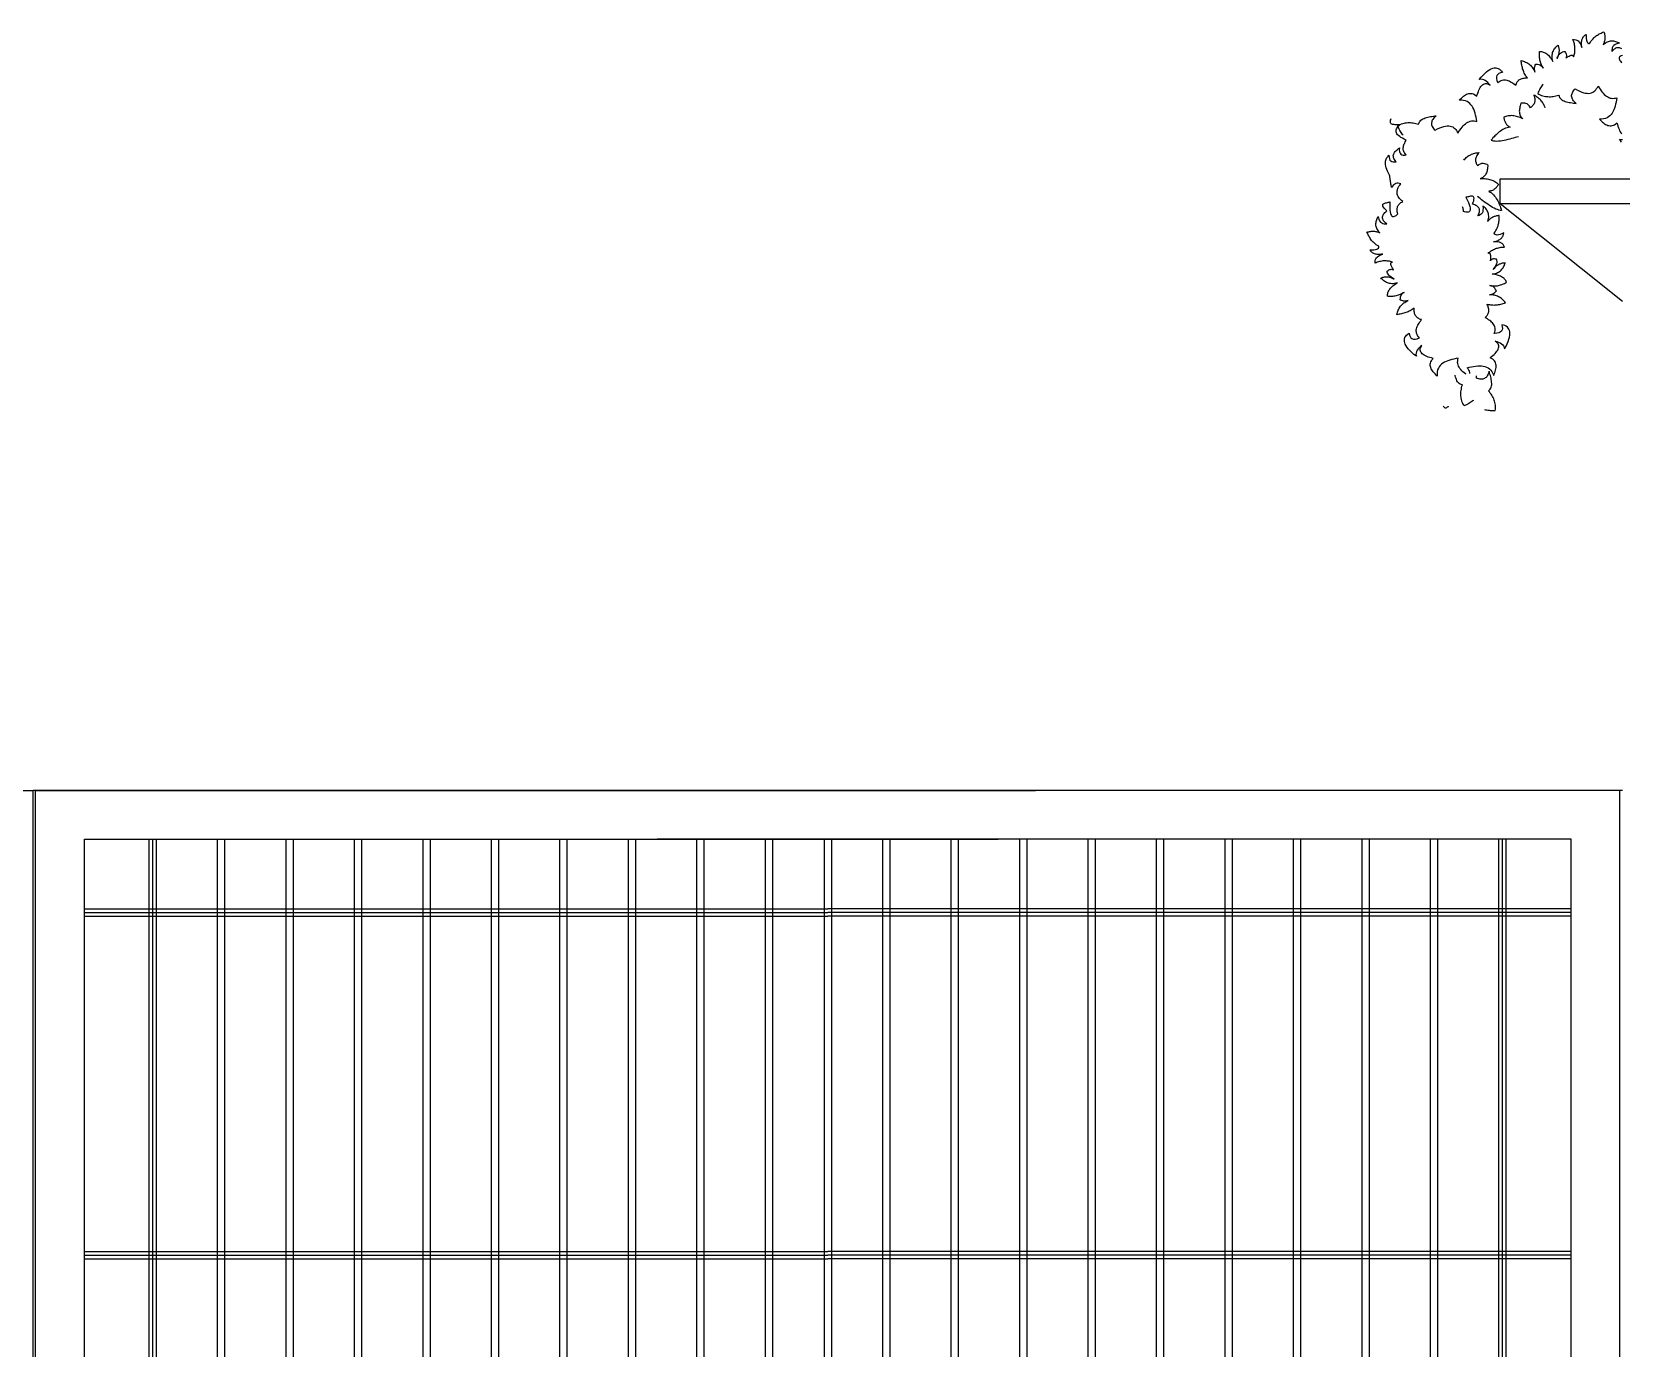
# Model space of a CAD drawing. Extents: x -24232 to 27340, y -23039 to 23489.
# Drawn here: x -9890 to -6640, y -20330 to -17639 of the extents above; entities that cross this region are included whole.
import ezdxf

# ---------------------------------------------------------------- set-up
doc = ezdxf.new("R2010")
doc.units = 0
doc.header["$LTSCALE"] = 10
for name, color, linetype in [('1', 1, 'CONTINUOUS'), ('11', 11, 'CONTINUOUS'), ('3', 3, 'CONTINUOUS')]:
    doc.layers.add(name, color=color, linetype=linetype)

msp = doc.modelspace()

# ---------------------------------------------------------------- linework, layer by layer
at = {"layer": '1'}
for p, q in [((-9887.4, -22239.6), (-9887.4, -19189.6)), ((-9887.4, -22239.6), (-9887.4, -19189.6)), ((-9887.4, -22239.6), (-9887.4, -19189.6)), ((-9887.4, -22239.6), (-9887.4, -19189.6)), ((-9642.4, -22139.6), (-9642.4, -19289.6)), ((-6882.4, -22139.6), (-6882.4, -19289.6)), ((-9782.4, -19439.6), (-8262.4, -19439.6)), ((-6742.4, -19439.6), (-8262.4, -19439.6)), ((-9782.4, -20139.6), (-8262.4, -20139.6)), ((-6742.4, -20139.6), (-8262.4, -20139.6))]:
    msp.add_line(p, q, dxfattribs=at)
for points in [[(-7085.9, -17850.2), (-7087, -17848.8), (-7088.4, -17846.8), (-7089.9, -17844.8), (-7091.2, -17842.6), (-7092.5, -17840.4), (-7093.6, -17838.2), (-7094.8, -17835.9), (-7095.9, -17833.4), (-7096.9, -17831), (-7096.9, -17831), (-7094.4, -17829.5), (-7091.9, -17828.3), (-7089.3, -17827.2), (-7086.7, -17826.4), (-7084, -17825.6), (-7081.4, -17825.1), (-7078.8, -17824.7), (-7076.2, -17824.6), (-7073.5, -17824.5), (-7070.7, -17824.5), (-7068, -17824.7), (-7065.3, -17825.1), (-7062.5, -17825.5), (-7059.7, -17826.2), (-7057, -17826.9), (-7054.2, -17827.8), (-7054.2, -17827.8), (-7053.3, -17825.3), (-7052.2, -17823.2), (-7050.9, -17821.3), (-7049.3, -17819.5), (-7047.4, -17818.1), (-7045.4, -17816.8), (-7043, -17815.8), (-7040.7, -17814.9), (-7038.1, -17814.1), (-7035.4, -17813.4), (-7032.6, -17812.8), (-7029.8, -17812.3), (-7026.9, -17811.9), (-7024, -17811.4), (-7021, -17811), (-7018.1, -17810.6), (-7018.1, -17810.6), (-7020.2, -17812.4), (-7022.1, -17814.2), (-7023.6, -17816), (-7024.9, -17817.9), (-7026.1, -17819.7), (-7026.9, -17821.5), (-7027.4, -17823.4), (-7027.7, -17825.2), (-7027.7, -17827.1), (-7027.5, -17829), (-7026.9, -17830.8), (-7026.2, -17832.7), (-7025.2, -17834.6), (-7023.8, -17836.5), (-7022.3, -17838.4), (-7020.4, -17840.2), (-7020.4, -17840.2), (-7015.6, -17837.6), (-7011, -17835.5), (-7006.7, -17833.8), (-7002.8, -17832.6), (-6999.1, -17831.9), (-6995.6, -17831.4), (-6992.5, -17831.4), (-6989.5, -17831.7), (-6986.8, -17832.6), (-6984.3, -17833.5), (-6982.1, -17834.9), (-6980, -17836.6), (-6978.2, -17838.6), (-6976.5, -17840.9), (-6975, -17843.4), (-6973.7, -17846.2), (-6973.7, -17846.2), (-6971.7, -17842.8), (-6969.6, -17839.7), (-6967.4, -17836.7), (-6965.3, -17834), (-6963.1, -17831.4), (-6960.9, -17829.2), (-6958.5, -17827.1), (-6956.2, -17825.3), (-6953.8, -17823.9), (-6951.3, -17822.7), (-6948.7, -17821.8), (-6946.2, -17821.2), (-6943.5, -17821), (-6940.8, -17821.1), (-6938.1, -17821.5), (-6935.1, -17822.3), (-6935.1, -17822.3), (-6935.9, -17817.8), (-6936.7, -17813.4), (-6937.7, -17809), (-6938.8, -17804.9), (-6940, -17801), (-6941.4, -17797.3), (-6943.1, -17793.8), (-6944.9, -17790.6), (-6947.1, -17787.9), (-6949.5, -17785.3), (-6952.1, -17783.1), (-6955.2, -17781.4), (-6958.6, -17779.9), (-6962.3, -17779), (-6966.4, -17778.5), (-6971, -17778.6), (-6971, -17778.6), (-6968.9, -17776.5), (-6966.8, -17774.4), (-6964.7, -17772.6), (-6962.4, -17770.8), (-6960.3, -17769.3), (-6958.1, -17767.8), (-6955.9, -17766.7), (-6953.7, -17765.8), (-6951.5, -17765.3), (-6949.2, -17764.9), (-6946.9, -17765), (-6944.6, -17765.3), (-6942.2, -17766), (-6939.8, -17767.2), (-6937.4, -17768.8), (-6934.9, -17770.8), (-6934.9, -17770.8), (-6934.1, -17767.5), (-6933, -17764.1), (-6932, -17761.1), (-6930.8, -17758.1), (-6929.6, -17755.4), (-6928.2, -17753), (-6926.8, -17750.7), (-6925.2, -17748.7), (-6923.5, -17747.2), (-6921.7, -17746), (-6919.7, -17745.1), (-6917.7, -17744.8), (-6915.6, -17744.8), (-6913.2, -17745.4), (-6910.7, -17746.5), (-6907.9, -17748.1), (-6907.9, -17748.1), (-6910.3, -17745.2), (-6912.7, -17742.6), (-6915.2, -17740.3), (-6917.8, -17738.4), (-6920.7, -17736.9), (-6923.6, -17736.1), (-6926.7, -17736), (-6930.1, -17736.6), (-6930.1, -17736.6), (-6926.2, -17731.8), (-6922.4, -17727.6), (-6918.9, -17723.9), (-6915.4, -17720.7), (-6911.9, -17718), (-6908.7, -17716), (-6905.5, -17714.3), (-6902.3, -17713.2), (-6899.4, -17712.6), (-6896.5, -17712.6), (-6893.9, -17713), (-6891.4, -17713.9), (-6889, -17715.4), (-6886.6, -17717.2), (-6884.5, -17719.5), (-6882.5, -17722.3), (-6882.5, -17722.3), (-6886.6, -17723.1), (-6889.8, -17724.3), (-6892.4, -17726), (-6894.1, -17728.2), (-6895, -17731.1), (-6895.1, -17734.5), (-6894.2, -17738.6), (-6892.5, -17743.5), (-6892.5, -17743.5), (-6890.2, -17741.5), (-6887.9, -17739.8), (-6885.6, -17738.6), (-6883.2, -17737.8), (-6880.8, -17737.3), (-6878.6, -17737.1), (-6876.2, -17737.3), (-6873.9, -17737.7), (-6871.5, -17738.4), (-6869.3, -17739.3), (-6866.9, -17740.4), (-6864.6, -17741.7), (-6862.2, -17743.2), (-6859.9, -17744.7), (-6857.7, -17746.4), (-6855.4, -17748.2), (-6855.4, -17748.2), (-6854.9, -17746.3), (-6854.1, -17744.4), (-6853.4, -17742.7), (-6852.4, -17741.2), (-6851.3, -17739.8), (-6850.2, -17738.5), (-6848.9, -17737.4), (-6847.5, -17736.3), (-6845.9, -17735.5), (-6844.2, -17734.8), (-6842.4, -17734.2), (-6840.6, -17733.7), (-6838.4, -17733.4), (-6836.3, -17733.2), (-6834.1, -17733.2), (-6831.7, -17733.3), (-6831.7, -17733.3), (-6833.2, -17731.4), (-6834.6, -17729.4), (-6835.9, -17727.5), (-6837.1, -17725.3), (-6838.1, -17723.2), (-6839.1, -17721), (-6839.9, -17718.8), (-6840.6, -17716.6), (-6841.4, -17714.3), (-6842, -17712.1), (-6842.5, -17709.7), (-6843, -17707.3), (-6843.5, -17704.9), (-6843.9, -17702.5), (-6844.3, -17700.1), (-6844.7, -17697.7), (-6844.7, -17697.7), (-6842.2, -17698.3), (-6839.8, -17699), (-6837.4, -17699.9), (-6835.3, -17700.9), (-6833.1, -17701.9), (-6831.1, -17703), (-6829.1, -17704.3), (-6827.3, -17705.8), (-6825.6, -17707.4), (-6823.9, -17708.9), (-6822.4, -17710.7), (-6821, -17712.6), (-6819.7, -17714.6), (-6818.4, -17716.7), (-6817.3, -17718.9), (-6816.2, -17721.2), (-6816.2, -17721.2), (-6816.7, -17718.7), (-6817, -17716.4), (-6817, -17714.1), (-6817, -17712.1), (-6816.6, -17710.1), (-6816.1, -17708.3), (-6815.5, -17706.8), (-6814.5, -17705.2), (-6814.5, -17705.2), (-6811.1, -17705.4), (-6808.4, -17705.9), (-6806, -17706.6), (-6804, -17707.7), (-6802.4, -17708.9), (-6801.2, -17710.2), (-6800.1, -17711.6), (-6799.1, -17713.1), (-6799.1, -17713.1), (-6800.4, -17711.1), (-6801.6, -17709), (-6802.6, -17707.1), (-6803.4, -17705), (-6804.3, -17703), (-6805.1, -17700.9), (-6805.7, -17698.8), (-6806.2, -17696.6), (-6806.5, -17694.5), (-6806.9, -17692.4), (-6807.1, -17690.2), (-6807.2, -17688.1), (-6807.2, -17685.9), (-6807.2, -17683.7), (-6807, -17681.4), (-6806.7, -17679.2), (-6806.7, -17679.2), (-6804.8, -17679.2), (-6802.9, -17679.4), (-6801.1, -17679.7), (-6799.3, -17680.2), (-6797.4, -17680.9), (-6795.7, -17681.8), (-6794, -17682.8), (-6792.3, -17684), (-6790.5, -17685.3), (-6788.9, -17686.9), (-6787.2, -17688.7), (-6785.7, -17690.5), (-6784.1, -17692.6), (-6782.5, -17694.8), (-6780.9, -17697.1), (-6779.5, -17699.7), (-6779.5, -17699.7), (-6780.3, -17696.5), (-6780.9, -17693.6), (-6781.1, -17690.9), (-6781.1, -17688.3), (-6781, -17685.9), (-6780.7, -17683.6), (-6780.1, -17681.3), (-6779.3, -17679.4), (-6778.4, -17677.4), (-6777.4, -17675.5), (-6776.3, -17673.8), (-6775, -17672.2), (-6773.7, -17670.5), (-6772.2, -17669), (-6770.7, -17667.5), (-6769.1, -17666), (-6769.1, -17666), (-6768.7, -17667.5), (-6768.3, -17668.9), (-6767.9, -17670.4), (-6767.4, -17672), (-6767.3, -17673.4), (-6767, -17675), (-6767, -17676.6), (-6767, -17678.3), (-6767.1, -17679.9), (-6767.3, -17681.7), (-6767.7, -17683.5), (-6768.1, -17685.4), (-6768.8, -17687.4), (-6769.5, -17689.4), (-6770.5, -17691.5), (-6771.7, -17693.6), (-6771.7, -17693.6), (-6769.7, -17690.1), (-6767.9, -17687), (-6765.8, -17684.5), (-6763.8, -17682.4), (-6761.7, -17680.9), (-6759.6, -17680), (-6757.4, -17679.4), (-6755.2, -17679.4), (-6755.2, -17679.4), (-6753.9, -17681.2), (-6753, -17682.8), (-6752.3, -17684.5), (-6751.8, -17686.1), (-6751.7, -17687.6), (-6751.8, -17689.1), (-6752.3, -17690.5), (-6753, -17691.8), (-6753, -17691.8), (-6749.6, -17690), (-6746.6, -17688.4), (-6744, -17687.4), (-6741.9, -17686.8), (-6740.1, -17686.6), (-6738.7, -17687.1), (-6737.8, -17688.3), (-6737.3, -17690.2), (-6737.3, -17690.2), (-6736.6, -17688.1), (-6736, -17685.9), (-6735.4, -17683.8), (-6734.9, -17681.6), (-6734.7, -17679.4), (-6734.6, -17677.2), (-6734.4, -17675.1), (-6734.5, -17672.8), (-6734.5, -17670.6), (-6734.9, -17668.3), (-6735.3, -17666.1), (-6735.7, -17663.8), (-6736.2, -17661.6), (-6737, -17659.2), (-6737.9, -17657), (-6738.8, -17654.6), (-6738.8, -17654.6), (-6735.8, -17654.6), (-6732.9, -17655.1), (-6730.3, -17656.1), (-6727.8, -17657.7), (-6725.7, -17660), (-6723.7, -17662.8), (-6722, -17666.4), (-6720.4, -17670.7), (-6720.4, -17670.7), (-6720.8, -17668.2), (-6721.1, -17665.7), (-6721.2, -17663.5), (-6721.1, -17661.3), (-6720.9, -17659.2), (-6720.7, -17657.3), (-6720.3, -17655.5), (-6719.8, -17653.8), (-6719.1, -17652.3), (-6718.5, -17650.9), (-6717.5, -17649.4), (-6716.6, -17648.2), (-6715.5, -17647.2), (-6714.3, -17646.1), (-6712.9, -17645.3), (-6711.5, -17644.5), (-6711.5, -17644.5), (-6711.6, -17648.7), (-6711.4, -17652.5), (-6711, -17655.7), (-6710.3, -17658.2), (-6709.3, -17660.3), (-6707.9, -17661.6), (-6706.4, -17662.5), (-6704.4, -17662.8), (-6704.4, -17662.8), (-6702.7, -17660), (-6701, -17657.4), (-6699.2, -17655.2), (-6697.5, -17653.1), (-6695.7, -17651.2), (-6693.8, -17649.5), (-6692.1, -17648.1), (-6690.2, -17646.7), (-6688.4, -17645.5), (-6686.5, -17644.3), (-6684.7, -17643.3), (-6682.8, -17642.3), (-6680.9, -17641.5), (-6679.1, -17640.6), (-6677.2, -17639.7), (-6675.4, -17638.9), (-6675.4, -17638.9), (-6674.8, -17640.6), (-6674.3, -17642.4), (-6673.9, -17644.2), (-6673.6, -17645.9), (-6673.4, -17647.6), (-6673.3, -17649.2), (-6673.2, -17651), (-6673.3, -17652.6), (-6673.5, -17654.3), (-6673.7, -17655.9), (-6674.1, -17657.6), (-6674.5, -17659.1), (-6675, -17660.7), (-6675.5, -17662.3), (-6676.2, -17663.8), (-6677, -17665.3), (-6677, -17665.3), (-6674.6, -17663.3), (-6672.3, -17661.6), (-6670.2, -17660.2), (-6668, -17659.1), (-6665.7, -17658.4), (-6663.6, -17657.8), (-6661.5, -17657.4), (-6659.5, -17657.4), (-6657.4, -17657.4), (-6655.4, -17657.6), (-6653.4, -17658.1), (-6651.3, -17658.7), (-6649.5, -17659.4), (-6647.5, -17660.2), (-6645.6, -17661.1), (-6643.7, -17662), (-6643.7, -17662), (-6648.6, -17663.3), (-6652.2, -17665), (-6655, -17666.9), (-6656.8, -17669.2), (-6658.1, -17671.4), (-6658.6, -17674.1), (-6658.9, -17676.7), (-6658.8, -17679.4), (-6658.8, -17679.4), (-6657.2, -17677.3), (-6655.5, -17675.5), (-6653.9, -17674), (-6652.2, -17672.9), (-6650.6, -17671.9), (-6649, -17671.2), (-6647.3, -17670.9), (-6645.7, -17670.8), (-6644, -17671), (-6642.4, -17671.4), (-6640.7, -17672.2), (-6639.1, -17673.1)], [(-6637.5, -17687.4), (-6640, -17688.1), (-6641.8, -17689.1), (-6643.1, -17690.1), (-6643.9, -17691.3), (-6644.2, -17692.7), (-6644.1, -17694.2), (-6643.5, -17695.7), (-6642.7, -17697.3), (-6641.5, -17699.1), (-6640.1, -17700.8), (-6638.6, -17702.6)], [(-6795.7, -17794.4), (-6795.7, -17794.4), (-6796.4, -17792), (-6797.2, -17789.9), (-6798.2, -17787.8), (-6799.3, -17785.9), (-6800.3, -17783.9), (-6801.6, -17782.1), (-6803, -17780.4), (-6804.4, -17778.8), (-6805.9, -17777.2), (-6807.5, -17775.8), (-6809.2, -17774.3), (-6811, -17773), (-6812.8, -17771.6), (-6814.7, -17770.6), (-6816.6, -17769.4), (-6818.6, -17768.2), (-6818.6, -17768.2), (-6817.7, -17770.8), (-6817, -17773.2), (-6816.7, -17775.3), (-6816.6, -17777.5), (-6816.5, -17779.5), (-6816.7, -17781.2), (-6817, -17782.9), (-6817.5, -17784.4), (-6818, -17785.9), (-6818.9, -17787.3), (-6819.8, -17788.5), (-6820.8, -17789.8), (-6821.9, -17791.1), (-6823, -17792.2), (-6824.3, -17793.2), (-6825.6, -17794.2), (-6825.6, -17794.2), (-6827.7, -17790.7), (-6830.1, -17788.2), (-6832.4, -17786.4), (-6834.7, -17785.2), (-6837.2, -17784.7), (-6839.8, -17784.5), (-6842.3, -17784.6), (-6844.8, -17785.1), (-6844.8, -17785.1), (-6845.6, -17787.5), (-6846.4, -17790), (-6847.1, -17792.3), (-6847.5, -17794.7), (-6847.9, -17796.9), (-6848.1, -17799), (-6848.3, -17801.2), (-6848.1, -17803.3), (-6848, -17805.3), (-6847.5, -17807.2), (-6846.9, -17808.9), (-6846.2, -17810.7), (-6845.2, -17812.4), (-6844, -17814), (-6842.7, -17815.5), (-6841.1, -17816.9), (-6841.1, -17816.9), (-6843.8, -17815.6), (-6846.5, -17814.3), (-6849.1, -17813.3), (-6851.7, -17812.4), (-6854.3, -17811.8), (-6856.7, -17811.1), (-6859.3, -17810.8), (-6861.8, -17810.5), (-6864.1, -17810.3), (-6866.5, -17810.4), (-6868.8, -17810.5), (-6871.2, -17810.8), (-6873.5, -17811.3), (-6875.7, -17812), (-6877.9, -17812.8), (-6880.1, -17813.7), (-6880.1, -17813.7), (-6879.8, -17815.3), (-6879.4, -17817.1), (-6879, -17818.7), (-6878.4, -17820.3), (-6877.9, -17821.8), (-6877.3, -17823.2), (-6876.6, -17824.7), (-6875.9, -17826), (-6875.1, -17827.2), (-6874.2, -17828.4), (-6873.1, -17829.7), (-6872, -17830.7), (-6870.9, -17831.6), (-6869.7, -17832.4), (-6868.4, -17833.3), (-6866.9, -17834), (-6866.9, -17834), (-6870.2, -17834.4), (-6873.4, -17835.2), (-6876.2, -17836.1), (-6879.1, -17837.3), (-6881.9, -17838.6), (-6884.3, -17840), (-6886.8, -17841.7), (-6889.2, -17843.4), (-6891.5, -17845.3), (-6893.7, -17847.3), (-6895.9, -17849.3), (-6898, -17851.5), (-6900, -17853.7), (-6902.1, -17855.8), (-6904, -17858.1), (-6906.1, -17860.3), (-6906.1, -17860.3), (-6903.5, -17861.2), (-6900.7, -17861.8), (-6897.6, -17862.1), (-6894, -17862.2), (-6890.6, -17862), (-6886.8, -17861.5), (-6883, -17861.1), (-6879.1, -17860.4), (-6875.1, -17859.6), (-6871.1, -17858.6), (-6867.2, -17857.7), (-6863.4, -17856.6), (-6859.7, -17855.7), (-6856.2, -17854.6), (-6853, -17853.6), (-6850, -17852.7)], [(-6799.5, -17745.8), (-6800.6, -17747.2), (-6802.1, -17749.2), (-6803.5, -17751.3), (-6804.8, -17753.4), (-6806.1, -17755.6), (-6807.2, -17757.8), (-6808.4, -17760.1), (-6809.5, -17762.6), (-6810.5, -17765.1), (-6810.5, -17765.1), (-6808, -17766.5), (-6805.5, -17767.7), (-6802.9, -17768.8), (-6800.3, -17769.6), (-6797.7, -17770.4), (-6795, -17770.9), (-6792.5, -17771.3), (-6789.8, -17771.4), (-6787.1, -17771.6), (-6784.4, -17771.6), (-6781.6, -17771.3), (-6778.9, -17770.9), (-6776.1, -17770.5), (-6773.4, -17769.8), (-6770.6, -17769.1), (-6767.8, -17768.2), (-6767.8, -17768.2), (-6766.9, -17770.7), (-6765.8, -17772.9), (-6764.5, -17774.7), (-6762.9, -17776.5), (-6761, -17777.9), (-6759, -17779.2), (-6756.6, -17780.3), (-6754.3, -17781.2), (-6751.7, -17782), (-6749, -17782.6), (-6746.2, -17783.2), (-6743.5, -17783.7), (-6740.5, -17784.2), (-6737.6, -17784.6), (-6734.6, -17785), (-6731.7, -17785.4), (-6731.7, -17785.4), (-6733.8, -17783.6), (-6735.7, -17781.8), (-6737.3, -17780), (-6738.6, -17778.1), (-6739.7, -17776.4), (-6740.5, -17774.5), (-6741, -17772.6), (-6741.4, -17770.8), (-6741.3, -17768.9), (-6741.1, -17767), (-6740.5, -17765.2), (-6739.8, -17763.4), (-6738.8, -17761.4), (-6737.4, -17759.5), (-6735.9, -17757.7), (-6734.1, -17755.8), (-6734.1, -17755.8), (-6729.2, -17758.5), (-6724.6, -17760.5), (-6720.3, -17762.2), (-6716.4, -17763.4), (-6712.7, -17764.2), (-6709.2, -17764.6), (-6706.1, -17764.7), (-6703.1, -17764.3), (-6700.4, -17763.5), (-6697.9, -17762.5), (-6695.7, -17761.1), (-6693.7, -17759.4), (-6691.8, -17757.4), (-6690.1, -17755.1), (-6688.6, -17752.6), (-6687.3, -17749.9), (-6687.3, -17749.9), (-6685.3, -17753.2), (-6683.2, -17756.4), (-6681, -17759.3), (-6678.9, -17762.1), (-6676.7, -17764.6), (-6674.5, -17766.8), (-6672.1, -17769), (-6669.8, -17770.7), (-6667.4, -17772.1), (-6665, -17773.3), (-6662.3, -17774.3), (-6659.8, -17774.8), (-6657.1, -17775.1), (-6654.4, -17774.9), (-6651.7, -17774.5), (-6648.8, -17773.7), (-6648.8, -17773.7), (-6649.5, -17778.3), (-6650.3, -17782.6), (-6651.3, -17787), (-6652.4, -17791.1), (-6653.6, -17795), (-6655, -17798.7), (-6656.7, -17802.2), (-6658.5, -17805.4), (-6660.7, -17808.2), (-6663.1, -17810.8), (-6665.8, -17812.9), (-6668.8, -17814.7), (-6672.2, -17816.1), (-6675.9, -17817.1), (-6680, -17817.5), (-6684.6, -17817.4), (-6684.6, -17817.4), (-6682.5, -17819.5), (-6680.4, -17821.6), (-6678.3, -17823.5), (-6676, -17825.2), (-6673.9, -17826.8), (-6671.7, -17828.2), (-6669.5, -17829.4), (-6667.3, -17830.2), (-6665.1, -17830.7), (-6662.8, -17831.1), (-6660.5, -17831.1), (-6658.2, -17830.7), (-6655.8, -17830), (-6653.4, -17828.8), (-6651.1, -17827.3), (-6648.6, -17825.2), (-6648.6, -17825.2), (-6647.7, -17828.5), (-6646.6, -17831.9), (-6645.6, -17835), (-6644.4, -17837.9), (-6643.2, -17840.6), (-6641.8, -17843.1), (-6640.4, -17845.4), (-6638.8, -17847.3)], [(-6957.1, -18339.1), (-6958.3, -18338.3), (-6961.1, -18336.2), (-6963.6, -18334), (-6965.9, -18331.8), (-6968.1, -18329.5), (-6969.8, -18327.2), (-6971.3, -18324.8), (-6972.5, -18322.4), (-6973.5, -18319.8), (-6974, -18317.2), (-6974.3, -18314.6), (-6974.2, -18311.8), (-6973.9, -18309.1), (-6973.1, -18306.2), (-6973.1, -18306.2), (-6977.6, -18306.9), (-6982, -18307.8), (-6986.4, -18308.9), (-6990.4, -18310), (-6994.4, -18311.2), (-6998, -18312.7), (-7001.5, -18314.5), (-7004.7, -18316.3), (-7007.4, -18318.5), (-7010, -18321), (-7012.1, -18323.6), (-7013.8, -18326.7), (-7015.2, -18330.1), (-7016.1, -18333.9), (-7016.5, -18338), (-7016.4, -18342.6), (-7016.4, -18342.6), (-7018.5, -18340.5), (-7020.6, -18338.4), (-7022.5, -18336.3), (-7024.2, -18334.1), (-7025.8, -18331.9), (-7027.3, -18329.8), (-7028.5, -18327.6), (-7029.4, -18325.4), (-7029.9, -18323.2), (-7030.3, -18320.9), (-7030.3, -18318.6), (-7030, -18316.3), (-7029.3, -18313.9), (-7028.1, -18311.5), (-7026.6, -18309.1), (-7024.6, -18306.6), (-7024.6, -18306.6), (-7027.9, -18305.7), (-7031.3, -18304.8), (-7034.4, -18303.7), (-7037.4, -18302.6), (-7040.1, -18301.4), (-7042.5, -18300), (-7044.9, -18298.7), (-7046.8, -18297.1), (-7048.3, -18295.4), (-7049.6, -18293.6), (-7050.5, -18291.7), (-7050.9, -18289.7), (-7050.8, -18287.5), (-7050.3, -18285.2), (-7049.2, -18282.6), (-7047.6, -18279.9), (-7047.6, -18279.9), (-7050.5, -18282.2), (-7053.1, -18284.7), (-7055.3, -18287.2), (-7057.2, -18289.9), (-7058.7, -18292.7), (-7059.4, -18295.7), (-7059.5, -18298.8), (-7058.8, -18302.1), (-7058.8, -18302.1), (-7063.7, -18298.3), (-7068, -18294.6), (-7071.7, -18291.1), (-7075, -18287.6), (-7077.7, -18284.1), (-7079.8, -18281), (-7081.5, -18277.8), (-7082.6, -18274.7), (-7083.2, -18271.7), (-7083.3, -18268.9), (-7082.9, -18266.3), (-7082.1, -18263.8), (-7080.6, -18261.3), (-7078.8, -18258.9), (-7076.5, -18256.8), (-7073.7, -18254.7), (-7073.7, -18254.7), (-7072.9, -18258.8), (-7071.7, -18262.1), (-7069.9, -18264.6), (-7067.7, -18266.2), (-7064.8, -18267.1), (-7061.4, -18267.1), (-7057.3, -18266.3), (-7052.4, -18264.5), (-7052.4, -18264.5), (-7054.5, -18262.2), (-7056.2, -18259.9), (-7057.4, -18257.6), (-7058.2, -18255.3), (-7058.7, -18252.9), (-7059, -18250.6), (-7058.9, -18248.3), (-7058.4, -18245.9), (-7057.8, -18243.6), (-7056.9, -18241.3), (-7055.8, -18238.9), (-7054.6, -18236.6), (-7053.1, -18234.2), (-7051.6, -18231.9), (-7049.9, -18229.7), (-7048.2, -18227.3), (-7048.2, -18227.3), (-7050.1, -18226.8), (-7052, -18226.1), (-7053.7, -18225.3), (-7055.3, -18224.4), (-7056.6, -18223.4), (-7057.9, -18222.3), (-7059, -18220.9), (-7060.1, -18219.6), (-7061, -18218), (-7061.7, -18216.3), (-7062.3, -18214.5), (-7062.8, -18212.7), (-7063.2, -18210.5), (-7063.4, -18208.4), (-7063.4, -18206.2), (-7063.4, -18203.8), (-7063.4, -18203.8), (-7065.2, -18205.3), (-7067.3, -18206.8), (-7069.1, -18208.1), (-7071.3, -18209.3), (-7073.4, -18210.3), (-7075.6, -18211.4), (-7077.8, -18212.2), (-7080, -18212.9), (-7082.2, -18213.7), (-7084.4, -18214.4), (-7086.8, -18214.9), (-7089.2, -18215.5), (-7091.6, -18216), (-7094, -18216.4), (-7096.4, -18216.8), (-7098.8, -18217.2), (-7098.8, -18217.2), (-7098.2, -18214.7), (-7097.6, -18212.3), (-7096.7, -18209.9), (-7095.8, -18207.8), (-7094.8, -18205.6), (-7093.6, -18203.6), (-7092.4, -18201.6), (-7090.9, -18199.8), (-7089.4, -18198), (-7087.8, -18196.3), (-7086.1, -18194.8), (-7084.2, -18193.3), (-7082.2, -18192), (-7080.2, -18190.7), (-7078, -18189.5), (-7075.7, -18188.5), (-7075.7, -18188.5), (-7078.2, -18189), (-7080.5, -18189.3), (-7082.7, -18189.4), (-7084.8, -18189.3), (-7086.7, -18189), (-7088.5, -18188.5), (-7090.1, -18187.9), (-7091.7, -18187), (-7091.7, -18187), (-7091.5, -18183.6), (-7091, -18180.8), (-7090.3, -18178.4), (-7089.3, -18176.4), (-7088.2, -18174.8), (-7086.8, -18173.6), (-7085.4, -18172.5), (-7083.9, -18171.5), (-7083.9, -18171.5), (-7085.9, -18172.8), (-7088, -18174), (-7089.9, -18175), (-7092, -18175.9), (-7094, -18176.8), (-7096.1, -18177.6), (-7098.2, -18178.2), (-7100.3, -18178.7), (-7102.5, -18179.1), (-7104.6, -18179.5), (-7106.7, -18179.7), (-7108.9, -18179.8), (-7111.1, -18179.9), (-7113.2, -18179.9), (-7115.5, -18179.7), (-7117.7, -18179.4), (-7117.7, -18179.4), (-7117.8, -18177.6), (-7117.6, -18175.6), (-7117.3, -18173.8), (-7116.8, -18172), (-7116.2, -18170.2), (-7115.3, -18168.5), (-7114.3, -18166.7), (-7113.1, -18165), (-7111.8, -18163.2), (-7110.2, -18161.5), (-7108.5, -18159.8), (-7106.7, -18158.3), (-7104.7, -18156.7), (-7102.4, -18155.1), (-7100.2, -18153.5), (-7097.6, -18152), (-7097.6, -18152), (-7100.8, -18152.9), (-7103.7, -18153.5), (-7106.4, -18153.8), (-7108.9, -18153.8), (-7111.4, -18153.7), (-7113.7, -18153.4), (-7116, -18152.8), (-7117.9, -18152.1), (-7119.9, -18151.2), (-7121.8, -18150.2), (-7123.5, -18149.2), (-7125.2, -18147.9), (-7126.8, -18146.6), (-7128.3, -18145.1), (-7129.9, -18143.6), (-7131.4, -18142), (-7131.4, -18142), (-7129.9, -18141.6), (-7128.5, -18141.2), (-7127.1, -18140.7), (-7125.5, -18140.3), (-7124, -18140.1), (-7122.4, -18139.8), (-7120.8, -18139.8), (-7119.2, -18139.7), (-7117.5, -18139.8), (-7115.7, -18140), (-7113.9, -18140.4), (-7112, -18140.8), (-7110, -18141.4), (-7108.1, -18142.2), (-7105.9, -18143.1), (-7103.8, -18144.3), (-7103.8, -18144.3), (-7107.4, -18142.4), (-7110.4, -18140.5), (-7112.9, -18138.5), (-7115.1, -18136.6), (-7116.6, -18134.4), (-7117.5, -18132.4), (-7118.2, -18130.1), (-7118.2, -18128), (-7118.2, -18128), (-7116.4, -18126.7), (-7114.8, -18125.7), (-7113.1, -18125), (-7111.5, -18124.5), (-7110, -18124.3), (-7108.5, -18124.5), (-7107.1, -18125), (-7105.8, -18125.6), (-7105.8, -18125.6), (-7107.7, -18122.2), (-7109.2, -18119.2), (-7110.3, -18116.7), (-7111, -18114.6), (-7111.2, -18112.8), (-7110.7, -18111.4), (-7109.5, -18110.5), (-7107.6, -18110), (-7107.6, -18110), (-7109.7, -18109.3), (-7111.9, -18108.7), (-7114, -18108.1), (-7116.2, -18107.7), (-7118.4, -18107.5), (-7120.6, -18107.4), (-7122.8, -18107.2), (-7125.1, -18107.3), (-7127.2, -18107.4), (-7129.5, -18107.8), (-7131.8, -18108.2), (-7134, -18108.7), (-7136.3, -18109.2), (-7138.6, -18110), (-7140.8, -18111), (-7143.1, -18111.9), (-7143.1, -18111.9), (-7143.2, -18108.9), (-7142.7, -18106), (-7141.8, -18103.3), (-7140.2, -18100.8), (-7138, -18098.7), (-7135.2, -18096.6), (-7131.6, -18094.9), (-7127.3, -18093.3), (-7127.3, -18093.3), (-7129.8, -18093.7), (-7132.2, -18094), (-7134.5, -18094.1), (-7136.7, -18094.1), (-7138.8, -18093.9), (-7140.7, -18093.7), (-7142.5, -18093.4), (-7144.2, -18092.9), (-7145.7, -18092.2), (-7147.2, -18091.6), (-7148.6, -18090.7), (-7149.8, -18089.7), (-7150.9, -18088.6), (-7152, -18087.5), (-7152.8, -18086.1), (-7153.6, -18084.7), (-7153.6, -18084.7), (-7149.4, -18084.8), (-7145.6, -18084.5), (-7142.4, -18084), (-7139.9, -18083.3), (-7137.9, -18082.3), (-7136.5, -18080.9), (-7135.6, -18079.3), (-7135.4, -18077.4), (-7135.4, -18077.4), (-7138.2, -18075.7), (-7140.8, -18074.1), (-7143.1, -18072.3), (-7145.1, -18070.6), (-7147.1, -18068.8), (-7148.8, -18067), (-7150.2, -18065.2), (-7151.7, -18063.3), (-7152.9, -18061.6), (-7154.1, -18059.7), (-7155.1, -18057.9), (-7156.1, -18056), (-7157, -18054.2), (-7157.9, -18052.4), (-7158.8, -18050.4), (-7159.7, -18048.6), (-7159.7, -18048.6), (-7158, -18048), (-7156.1, -18047.6), (-7154.4, -18047.1), (-7152.7, -18046.8), (-7150.9, -18046.6), (-7149.3, -18046.4), (-7147.6, -18046.3), (-7145.9, -18046.4), (-7144.3, -18046.5), (-7142.6, -18046.8), (-7141, -18047.1), (-7139.4, -18047.5), (-7137.9, -18048), (-7136.2, -18048.5), (-7134.8, -18049.1), (-7133.2, -18049.9), (-7133.2, -18049.9), (-7135.2, -18047.6), (-7137, -18045.3), (-7138.4, -18043.2), (-7139.5, -18041), (-7140.3, -18038.8), (-7140.9, -18036.7), (-7141.3, -18034.5), (-7141.4, -18032.5), (-7141.3, -18030.5), (-7141.2, -18028.4), (-7140.7, -18026.5), (-7140.1, -18024.4), (-7139.5, -18022.5), (-7138.6, -18020.5), (-7137.8, -18018.6), (-7136.9, -18016.7), (-7136.9, -18016.7), (-7135.5, -18021.6), (-7133.8, -18025.2), (-7131.9, -18027.9), (-7129.6, -18029.7), (-7127.3, -18030.9), (-7124.7, -18031.5), (-7122.1, -18031.7), (-7119.4, -18031.6), (-7119.4, -18031.6), (-7121.5, -18030), (-7123.3, -18028.3), (-7124.8, -18026.7), (-7125.9, -18025.1), (-7126.9, -18023.4), (-7127.6, -18021.9), (-7128, -18020.2), (-7128.1, -18018.6), (-7127.9, -18016.9), (-7127.6, -18015.2), (-7126.8, -18013.5), (-7125.9, -18011.9), (-7124.6, -18010.3), (-7123, -18008.5), (-7121.3, -18007), (-7119.2, -18005.2), (-7119.2, -18005.2), (-7122.2, -18002.3), (-7124.4, -17999.7), (-7126, -17997.4), (-7127, -17995.5), (-7127.5, -17994), (-7127.4, -17992.6), (-7127, -17991.5), (-7126, -17990.5), (-7124.8, -17989.7), (-7123.4, -17989.2), (-7121.8, -17988.7), (-7120, -17988.2), (-7118.1, -17987.9), (-7116.3, -17987.4), (-7114.6, -17987.1), (-7112.8, -17986.6), (-7112.8, -17986.6), (-7113, -17993), (-7113, -17998.4), (-7112.8, -18003.2), (-7112.2, -18007), (-7111.6, -18010.2), (-7110.9, -18012.7), (-7109.9, -18014.5), (-7108.8, -18015.7), (-7107.6, -18016.6), (-7106.2, -18016.8), (-7104.8, -18016.6), (-7103.2, -18016.1), (-7101.7, -18015.2), (-7099.9, -18014.1), (-7098.2, -18012.7), (-7096.4, -18011.1), (-7096.4, -18011.1), (-7097.1, -18009), (-7097.7, -18007.1), (-7098.1, -18005.1), (-7098.1, -18003.2), (-7098.2, -18001.3), (-7098, -17999.6), (-7097.6, -17997.8), (-7097.1, -17996.3), (-7096.4, -17994.7), (-7095.6, -17993.3), (-7094.5, -17991.8), (-7093.3, -17990.6), (-7091.8, -17989.2), (-7090.3, -17988.1), (-7088.5, -17986.9), (-7086.6, -17985.9), (-7086.6, -17985.9), (-7089.2, -17983.9), (-7091.3, -17981.8), (-7093.1, -17979.7), (-7094.7, -17977.6), (-7096.1, -17975.4), (-7097.1, -17973.2), (-7097.8, -17971), (-7098.2, -17968.7), (-7098.3, -17966.4), (-7098, -17964.1), (-7097.6, -17961.8), (-7096.8, -17959.4), (-7095.7, -17956.9), (-7094.3, -17954.5), (-7092.7, -17952.1), (-7090.7, -17949.6), (-7090.7, -17949.6), (-7093.2, -17948.7), (-7095.7, -17948.4), (-7098.1, -17948.5), (-7100.6, -17949.2), (-7102.9, -17950.4), (-7105.3, -17952), (-7107.5, -17954.3), (-7109.8, -17957), (-7109.8, -17957), (-7109.9, -17955.4), (-7110.2, -17953.9), (-7110.4, -17952.3), (-7110.7, -17950.7), (-7110.9, -17949.3), (-7111.2, -17947.7), (-7111.4, -17946.2), (-7111.7, -17944.6), (-7111.9, -17943), (-7112.2, -17941.5), (-7112.3, -17939.9), (-7112.6, -17938.3), (-7112.8, -17936.9), (-7113.1, -17935.3), (-7113.3, -17933.8), (-7113.6, -17932.2), (-7113.6, -17932.2), (-7115.8, -17927.8), (-7117.6, -17923.8), (-7119.1, -17920.2), (-7120.3, -17916.8), (-7121.1, -17913.6), (-7121.7, -17910.7), (-7121.8, -17908), (-7121.8, -17905.6), (-7121.6, -17903.3), (-7121.1, -17901.2), (-7120.5, -17899.3), (-7119.6, -17897.5), (-7118.6, -17895.9), (-7117.5, -17894.3), (-7116.3, -17892.8), (-7115, -17891.4), (-7115, -17891.4), (-7114.7, -17895.3), (-7114, -17898.5), (-7112.7, -17901.1), (-7111, -17903), (-7108.8, -17904.3), (-7106.3, -17905), (-7103.3, -17905), (-7099.9, -17904.4), (-7099.9, -17904.4), (-7101.9, -17902.2), (-7103.5, -17899.9), (-7104.5, -17897.8), (-7105.3, -17895.9), (-7105.8, -17893.9), (-7105.9, -17892), (-7105.5, -17890.2), (-7105, -17888.5), (-7104.2, -17887), (-7103.2, -17885.4), (-7102, -17883.7), (-7100.6, -17882.2), (-7099, -17880.7), (-7097.2, -17879.3), (-7095.4, -17877.8), (-7093.5, -17876.4), (-7093.5, -17876.4), (-7093.6, -17880.5), (-7093.1, -17884), (-7092.1, -17886.7), (-7090.6, -17888.8), (-7088.6, -17890.2), (-7086, -17891), (-7082.9, -17891.1), (-7079.3, -17890.6), (-7079.3, -17890.6), (-7081.1, -17888.9), (-7082.5, -17887.1), (-7083.7, -17885.4), (-7084.6, -17883.6), (-7085.2, -17881.7), (-7085.5, -17879.9), (-7085.6, -17878), (-7085.5, -17876.1), (-7085.2, -17874.1), (-7084.9, -17872.2), (-7084.1, -17870.2), (-7083.4, -17868.2), (-7082.5, -17866.3), (-7081.6, -17864.1), (-7080.6, -17862.1), (-7079.4, -17860.1), (-7079.4, -17860.1), (-7083.4, -17858.4), (-7087, -17856.6), (-7090.2, -17854.8), (-7092.8, -17852.9), (-7095.2, -17851.1), (-7097.1, -17849.2), (-7098.5, -17847.3), (-7099.5, -17845.4), (-7100.1, -17843.4), (-7100.2, -17841.5), (-7100, -17839.4), (-7099.3, -17837.3), (-7098.2, -17835.3), (-7096.7, -17833.2), (-7094.7, -17831.1), (-7092.4, -17829), (-7092.4, -17829), (-7094.3, -17828.9), (-7096.3, -17828.9), (-7098.4, -17828.8), (-7100.3, -17828.8), (-7102.3, -17828.9), (-7104.1, -17828.6), (-7105.9, -17828.4), (-7107.4, -17828.2), (-7108.8, -17827.7), (-7110, -17827), (-7110.9, -17826.1), (-7111.5, -17825), (-7111.8, -17823.5), (-7111.9, -17821.8), (-7111.4, -17819.7), (-7110.6, -17817.3), (-7110.6, -17817.3), (-7110.7, -17817.2)], [(-6637.2, -17859.9), (-6640.3, -17860), (-6643.7, -17859.4), (-6643.7, -17859.4), (-6639.8, -17864.2)], [(-6961.7, -17901.2), (-6961.7, -17901.2), (-6960.1, -17899.3), (-6958.6, -17897.7), (-6956.8, -17896.1), (-6955.1, -17894.7), (-6953.5, -17893.3), (-6951.5, -17892.1), (-6949.6, -17891), (-6947.7, -17890.1), (-6945.7, -17889.2), (-6943.6, -17888.5), (-6941.6, -17887.8), (-6939.4, -17887.2), (-6937.3, -17886.6), (-6935.1, -17886.4), (-6932.8, -17886), (-6930.5, -17885.7), (-6930.5, -17885.7), (-6932.3, -17887.8), (-6933.9, -17889.7), (-6935, -17891.6), (-6936, -17893.5), (-6936.8, -17895.3), (-6937.3, -17897), (-6937.5, -17898.7), (-6937.7, -17900.3), (-6937.8, -17901.9), (-6937.5, -17903.4), (-6937.2, -17904.9), (-6936.7, -17906.5), (-6936.2, -17908.1), (-6935.5, -17909.6), (-6934.7, -17911), (-6934, -17912.4), (-6934, -17912.4), (-6930.7, -17910), (-6927.5, -17908.5), (-6924.7, -17907.7), (-6922, -17907.5), (-6919.6, -17908), (-6917.2, -17908.8), (-6914.9, -17909.8), (-6912.7, -17911.3), (-6912.7, -17911.3), (-6912.8, -17913.8), (-6913.1, -17916.4), (-6913.3, -17918.8), (-6913.9, -17921.1), (-6914.3, -17923.4), (-6914.9, -17925.4), (-6915.6, -17927.5), (-6916.5, -17929.4), (-6917.4, -17931.1), (-6918.6, -17932.7), (-6919.8, -17934.1), (-6921.2, -17935.5), (-6922.7, -17936.6), (-6924.4, -17937.7), (-6926.2, -17938.6), (-6928.2, -17939.2), (-6928.2, -17939.2), (-6925.2, -17939.1), (-6922.2, -17939), (-6919.4, -17939), (-6916.7, -17939.2), (-6914, -17939.5), (-6911.5, -17939.9), (-6909, -17940.5), (-6906.6, -17941.2), (-6904.4, -17941.9), (-6902.2, -17942.8), (-6900.1, -17943.8), (-6898, -17945), (-6896, -17946.4), (-6894.3, -17947.9), (-6892.5, -17949.4), (-6890.8, -17951.1), (-6890.8, -17951.1), (-6891.7, -17952.5), (-6892.8, -17954), (-6893.7, -17955.3), (-6894.9, -17956.5), (-6895.9, -17957.7), (-6897, -17958.8), (-6898.2, -17959.9), (-6899.4, -17960.9), (-6900.6, -17961.7), (-6901.9, -17962.4), (-6903.4, -17963.2), (-6904.8, -17963.7), (-6906.2, -17964.2), (-6907.6, -17964.5), (-6909.1, -17964.7), (-6910.8, -17964.9), (-6910.8, -17964.9), (-6907.9, -17966.5), (-6905.3, -17968.4), (-6902.9, -17970.4), (-6900.7, -17972.5), (-6898.7, -17974.8), (-6896.9, -17977.1), (-6895.3, -17979.5), (-6893.7, -17982.1), (-6892.3, -17984.7), (-6891, -17987.3), (-6889.8, -17990), (-6888.7, -17992.8), (-6887.6, -17995.6), (-6886.5, -17998.4), (-6885.5, -18001.3), (-6884.5, -18004.1), (-6884.5, -18004.1), (-6887.2, -18003.9), (-6890, -18003.4), (-6893, -18002.5), (-6896.3, -18001.2), (-6899.5, -17999.7), (-6902.8, -17997.9), (-6906.1, -17996), (-6909.5, -17993.9), (-6912.9, -17991.6), (-6916.2, -17989.3), (-6919.5, -17986.9), (-6922.6, -17984.5), (-6925.7, -17982.2), (-6928.5, -17979.9), (-6931, -17977.8), (-6933.5, -17975.8)], [(-6949.1, -18337.4), (-6949.5, -18335.4), (-6950.4, -18332.9), (-6951.6, -18330.4), (-6953, -18328.1), (-6954.9, -18325.7), (-6954.9, -18325.7), (-6950.5, -18324.6), (-6946.1, -18323.6), (-6941.7, -18322.8), (-6937.5, -18322.1), (-6933.4, -18321.7), (-6929.5, -18321.6), (-6925.6, -18321.7), (-6922, -18322.1), (-6918.6, -18323), (-6915.2, -18324.2), (-6912.2, -18325.8), (-6909.4, -18327.9), (-6906.7, -18330.4), (-6904.3, -18333.5), (-6902.3, -18337.1), (-6900.6, -18341.3), (-6900.6, -18341.3), (-6899.5, -18338.6), (-6898.4, -18335.8), (-6897.5, -18333.1), (-6896.8, -18330.4), (-6896.3, -18327.8), (-6895.8, -18325.2), (-6895.6, -18322.8), (-6895.6, -18320.4), (-6896.1, -18318.1), (-6896.7, -18315.9), (-6897.6, -18313.8), (-6898.8, -18311.8), (-6900.4, -18309.9), (-6902.5, -18308.1), (-6904.8, -18306.6), (-6907.7, -18305.1), (-6907.7, -18305.1), (-6905, -18303), (-6902.3, -18300.7), (-6899.9, -18298.5), (-6897.7, -18296.3), (-6895.7, -18294.1), (-6894, -18291.8), (-6892.4, -18289.7), (-6891.3, -18287.4), (-6890.6, -18285.2), (-6890.1, -18283.1), (-6890.1, -18281), (-6890.6, -18279), (-6891.5, -18277), (-6893, -18275.1), (-6895, -18273.2), (-6897.6, -18271.3), (-6897.6, -18271.3), (-6894, -18272.3), (-6890.6, -18273.5), (-6887.5, -18274.9), (-6884.7, -18276.6), (-6882.2, -18278.6), (-6880.3, -18281), (-6879, -18283.8), (-6878.2, -18287.1), (-6878.2, -18287.1), (-6875.3, -18281.7), (-6873, -18276.5), (-6871, -18271.8), (-6869.4, -18267.3), (-6868.4, -18263), (-6867.7, -18259.3), (-6867.5, -18255.7), (-6867.7, -18252.3), (-6868.3, -18249.4), (-6869.4, -18246.8), (-6870.9, -18244.6), (-6872.6, -18242.6), (-6875, -18241), (-6877.6, -18239.5), (-6880.6, -18238.5), (-6883.9, -18237.7), (-6883.9, -18237.7), (-6883.1, -18241.8), (-6882.8, -18245.3), (-6883.4, -18248.3), (-6884.8, -18250.7), (-6887.1, -18252.7), (-6890.2, -18254.1), (-6894.3, -18255), (-6899.4, -18255.4), (-6899.4, -18255.4), (-6898.5, -18252.4), (-6897.8, -18249.6), (-6897.7, -18247), (-6897.9, -18244.6), (-6898.4, -18242.2), (-6899.1, -18240), (-6900.1, -18237.9), (-6901.5, -18236), (-6903.1, -18234.1), (-6904.8, -18232.3), (-6906.7, -18230.6), (-6908.8, -18229), (-6911.1, -18227.4), (-6913.4, -18225.9), (-6915.9, -18224.6), (-6918.4, -18223.1), (-6918.4, -18223.1), (-6916.8, -18221.9), (-6915.5, -18220.5), (-6914.2, -18219.1), (-6913.1, -18217.6), (-6912.3, -18216.1), (-6911.6, -18214.6), (-6911.1, -18212.9), (-6910.7, -18211.2), (-6910.5, -18209.4), (-6910.5, -18207.6), (-6910.7, -18205.7), (-6911, -18203.8), (-6911.6, -18201.7), (-6912.2, -18199.6), (-6913.1, -18197.7), (-6914.1, -18195.4), (-6914.1, -18195.4), (-6911.8, -18196.1), (-6909.4, -18196.6), (-6907.1, -18197), (-6904.6, -18197.2), (-6902.3, -18197.3), (-6899.9, -18197.4), (-6897.6, -18197.2), (-6895.2, -18197), (-6892.9, -18196.9), (-6890.6, -18196.6), (-6888.2, -18196.1), (-6885.8, -18195.6), (-6883.4, -18195.1), (-6881, -18194.5), (-6878.7, -18193.9), (-6876.3, -18193.3), (-6876.3, -18193.3), (-6877.8, -18191.2), (-6879.4, -18189.3), (-6881.1, -18187.5), (-6882.9, -18185.9), (-6884.7, -18184.4), (-6886.5, -18183), (-6888.5, -18181.6), (-6890.6, -18180.6), (-6892.7, -18179.6), (-6894.8, -18178.7), (-6897, -18178), (-6899.3, -18177.4), (-6901.7, -18177.1), (-6904.1, -18176.7), (-6906.6, -18176.5), (-6909.1, -18176.4), (-6909.1, -18176.4), (-6906.6, -18175.9), (-6904.4, -18175.2), (-6902.3, -18174.4), (-6900.4, -18173.5), (-6898.8, -18172.4), (-6897.3, -18171.3), (-6896.2, -18170.1), (-6895.1, -18168.6), (-6895.1, -18168.6), (-6896.6, -18165.5), (-6898.2, -18163.2), (-6899.8, -18161.3), (-6901.5, -18159.9), (-6903.3, -18158.9), (-6905, -18158.3), (-6906.7, -18157.9), (-6908.5, -18157.6), (-6908.5, -18157.6), (-6906.1, -18157.9), (-6903.8, -18158.2), (-6901.6, -18158.3), (-6899.3, -18158.3), (-6897.1, -18158.3), (-6894.9, -18158.2), (-6892.7, -18157.9), (-6890.6, -18157.5), (-6888.5, -18157), (-6886.4, -18156.5), (-6884.3, -18155.8), (-6882.3, -18155), (-6880.3, -18154.2), (-6878.3, -18153.3), (-6876.2, -18152.2), (-6874.4, -18151.1), (-6874.4, -18151.1), (-6875.1, -18149.3), (-6876, -18147.6), (-6877.1, -18146.1), (-6878.2, -18144.7), (-6879.5, -18143.3), (-6881.1, -18142), (-6882.7, -18140.9), (-6884.5, -18139.7), (-6886.4, -18138.6), (-6888.5, -18137.8), (-6890.7, -18136.9), (-6893.1, -18136.3), (-6895.5, -18135.6), (-6898.3, -18135.1), (-6901, -18134.5), (-6903.9, -18134.2), (-6903.9, -18134.2), (-6900.7, -18133.7), (-6897.8, -18133.1), (-6895.2, -18132.3), (-6892.8, -18131.2), (-6890.7, -18130.1), (-6888.6, -18128.9), (-6886.8, -18127.5), (-6885.3, -18126), (-6883.8, -18124.4), (-6882.5, -18122.7), (-6881.4, -18121.1), (-6880.4, -18119.2), (-6879.5, -18117.3), (-6878.7, -18115.4), (-6877.9, -18113.4), (-6877.1, -18111.4), (-6877.1, -18111.4), (-6878.6, -18111.6), (-6880.1, -18111.7), (-6881.6, -18111.9), (-6883.2, -18112.2), (-6884.6, -18112.6), (-6886.2, -18113), (-6887.7, -18113.6), (-6889.2, -18114.2), (-6890.7, -18115), (-6892.2, -18115.9), (-6893.7, -18116.9), (-6895.3, -18118.2), (-6896.9, -18119.5), (-6898.4, -18121), (-6899.9, -18122.7), (-6901.5, -18124.6), (-6901.5, -18124.6), (-6898.9, -18121.4), (-6896.9, -18118.5), (-6895.4, -18115.6), (-6894.3, -18113), (-6893.7, -18110.4), (-6893.7, -18108.2), (-6894, -18105.9), (-6894.9, -18103.9), (-6894.9, -18103.9), (-6897, -18103.4), (-6899, -18103.2), (-6900.8, -18103.2), (-6902.4, -18103.4), (-6903.8, -18103.9), (-6905.2, -18104.6), (-6906.2, -18105.7), (-6907.1, -18106.8), (-6907.1, -18106.8), (-6906.8, -18102.9), (-6906.6, -18099.6), (-6906.7, -18096.7), (-6906.9, -18094.6), (-6907.5, -18092.9), (-6908.5, -18091.8), (-6909.9, -18091.4), (-6911.9, -18091.8), (-6911.9, -18091.8), (-6910.3, -18090.3), (-6908.5, -18088.8), (-6906.8, -18087.4), (-6905, -18086.1), (-6903, -18085.1), (-6901.1, -18084.1), (-6899.2, -18083), (-6897, -18082.2), (-6895, -18081.4), (-6892.8, -18080.9), (-6890.6, -18080.3), (-6888.3, -18079.8), (-6886, -18079.4), (-6883.5, -18079.2), (-6881.2, -18079.1), (-6878.6, -18079), (-6878.6, -18079), (-6879.8, -18076.3), (-6881.4, -18073.8), (-6883.4, -18071.8), (-6885.9, -18070.2), (-6888.7, -18069.1), (-6892.1, -18068.3), (-6896.1, -18068.2), (-6900.7, -18068.5), (-6900.7, -18068.5), (-6898.2, -18067.9), (-6895.9, -18067.1), (-6893.7, -18066.3), (-6891.8, -18065.4), (-6890, -18064.4), (-6888.3, -18063.4), (-6886.8, -18062.4), (-6885.4, -18061.3), (-6884.3, -18060), (-6883.2, -18058.9), (-6882.3, -18057.4), (-6881.6, -18056.1), (-6881.1, -18054.6), (-6880.5, -18053.2), (-6880.3, -18051.6), (-6880.1, -18050), (-6880.1, -18050), (-6884, -18051.7), (-6887.5, -18053), (-6890.6, -18053.9), (-6893.2, -18054.3), (-6895.5, -18054.1), (-6897.3, -18053.4), (-6898.8, -18052.3), (-6899.7, -18050.7), (-6899.7, -18050.7), (-6897.9, -18048), (-6896.1, -18045.4), (-6894.8, -18042.9), (-6893.6, -18040.5), (-6892.6, -18038.1), (-6891.8, -18035.7), (-6891.2, -18033.5), (-6890.6, -18031.2), (-6890.2, -18029.1), (-6889.9, -18026.9), (-6889.7, -18024.9), (-6889.5, -18022.7), (-6889.5, -18020.7), (-6889.4, -18018.7), (-6889.4, -18016.5), (-6889.3, -18014.5), (-6889.3, -18014.5), (-6891.1, -18014.7), (-6893, -18015), (-6894.7, -18015.3), (-6896.4, -18015.7), (-6898.1, -18016.2), (-6899.6, -18016.7), (-6901.3, -18017.4), (-6902.7, -18018.1), (-6904.2, -18018.9), (-6905.6, -18019.7), (-6907, -18020.7), (-6908.2, -18021.7), (-6909.4, -18022.8), (-6910.8, -18023.9), (-6911.8, -18025.1), (-6912.9, -18026.5), (-6912.9, -18026.5), (-6912, -18023.5), (-6911.4, -18020.7), (-6910.9, -18018.2), (-6910.8, -18015.7), (-6911, -18013.4), (-6911.3, -18011.2), (-6911.8, -18009.1), (-6912.6, -18007.2), (-6913.4, -18005.4), (-6914.4, -18003.6), (-6915.6, -18002), (-6917, -18000.3), (-6918.3, -17998.9), (-6919.9, -17997.4), (-6921.5, -17996), (-6923.1, -17994.6), (-6923.1, -17994.6), (-6922.3, -17999.6), (-6922.5, -18003.6), (-6923.1, -18006.9), (-6924.4, -18009.5), (-6926, -18011.5), (-6928.2, -18013.1), (-6930.5, -18014.4), (-6933, -18015.3), (-6933, -18015.3), (-6931.8, -18013.1), (-6930.8, -18010.8), (-6930.1, -18008.7), (-6929.7, -18006.8), (-6929.4, -18004.8), (-6929.4, -18003.1), (-6929.8, -18001.4), (-6930.3, -17999.9), (-6931.2, -17998.5), (-6932.2, -17997.1), (-6933.6, -17995.8), (-6935.1, -17994.8), (-6936.9, -17993.8), (-6939.1, -17992.8), (-6941.3, -17992.1), (-6943.9, -17991.4), (-6943.9, -17991.4), (-6942.3, -17987.5), (-6941.4, -17984.2), (-6940.9, -17981.5), (-6940.7, -17979.3), (-6940.9, -17977.7), (-6941.6, -17976.5), (-6942.4, -17975.6), (-6943.7, -17975.2), (-6945.1, -17974.9), (-6946.6, -17975), (-6948.2, -17975.2), (-6950.1, -17975.5), (-6952, -17976), (-6953.8, -17976.3), (-6955.5, -17976.7), (-6957.3, -17976.9), (-6957.3, -17976.9), (-6954.6, -17982.7), (-6952.3, -17987.7), (-6950.6, -17992.1), (-6949.6, -17995.8), (-6948.8, -17999), (-6948.5, -18001.6), (-6948.7, -18003.6), (-6949.1, -18005.2), (-6949.9, -18006.4), (-6951, -18007.2), (-6952.5, -18007.7), (-6954.1, -18007.8), (-6955.9, -18007.6), (-6957.9, -18007.3), (-6960.1, -18006.7), (-6962.3, -18006), (-6962.3, -18006), (-6962.6, -18003.8), (-6962.8, -18001.8), (-6963.3, -17999.8), (-6964, -17998), (-6964.6, -17996.6)], [(-6941.8, -18392.3), (-6943.2, -18393.4), (-6945.2, -18394.9), (-6947.2, -18396.3), (-6949.4, -18397.6), (-6951.6, -18398.9), (-6953.7, -18400.1), (-6956, -18401.3), (-6958.5, -18402.4), (-6961, -18403.5), (-6961, -18403.5), (-6962.5, -18401), (-6963.7, -18398.5), (-6964.8, -18395.9), (-6965.6, -18393.3), (-6966.4, -18390.7), (-6967, -18388), (-6967.4, -18385.5), (-6967.6, -18382.8), (-6967.8, -18380.1), (-6967.8, -18377.4), (-6967.5, -18374.7), (-6967.2, -18371.9), (-6966.8, -18369.2), (-6966.2, -18366.4), (-6965.5, -18363.6), (-6964.6, -18360.8), (-6964.6, -18360.8), (-6967.1, -18360), (-6969.3, -18358.9), (-6971.2, -18357.6), (-6973, -18356), (-6974.4, -18354.2), (-6975.7, -18352.1), (-6976.8, -18349.8), (-6977.7, -18347.5), (-6978.6, -18344.9), (-6979.3, -18342.2), (-6979.6, -18340.7)], [(-6919.3, -18410.9), (-6917.6, -18411.4), (-6915.2, -18411.9), (-6912.8, -18412.4), (-6910.2, -18412.7), (-6907.7, -18413), (-6905.3, -18413.2), (-6902.7, -18413.4), (-6900, -18413.4), (-6897.3, -18413.4), (-6897.3, -18413.4), (-6897, -18410.4), (-6896.8, -18407.7), (-6896.9, -18404.9), (-6897.2, -18402.2), (-6897.5, -18399.4), (-6898.1, -18396.8), (-6898.7, -18394.3), (-6899.7, -18391.8), (-6900.6, -18389.2), (-6901.7, -18386.8), (-6903, -18384.4), (-6904.5, -18382), (-6905.9, -18379.6), (-6907.7, -18377.3), (-6909.4, -18375.1), (-6911.3, -18372.9), (-6911.3, -18372.9), (-6909.4, -18371.1), (-6907.8, -18369.2), (-6906.6, -18367.3), (-6905.6, -18365.1), (-6905.1, -18362.8), (-6904.7, -18360.4), (-6904.7, -18357.9), (-6904.8, -18355.4), (-6905.1, -18352.6), (-6905.5, -18349.9), (-6906.1, -18347.2), (-6906.7, -18344.4), (-6907.5, -18341.5), (-6908.2, -18338.6), (-6909, -18335.8), (-6909.8, -18332.9), (-6909.8, -18332.9), (-6910.6, -18335.6), (-6911.6, -18338), (-6912.6, -18340.2), (-6913.8, -18342.1), (-6914.9, -18343.9), (-6916.3, -18345.3), (-6917.9, -18346.5), (-6919.4, -18347.6), (-6921.2, -18348.3), (-6923, -18348.8), (-6924.9, -18349), (-6926.8, -18349.1), (-6929, -18348.9), (-6931.3, -18348.4), (-6933.6, -18347.7), (-6936.1, -18346.8), (-6936.1, -18346.8), (-6935.7, -18342.5)], [(-7003.9, -18404.1), (-7003.3, -18405.2), (-7002.2, -18406.4), (-7001, -18407.2), (-6999.6, -18407.5), (-6998.1, -18407.3), (-6996.6, -18406.7), (-6995.1, -18405.9), (-6993.3, -18404.7), (-6993, -18404.5)]]:
    msp.add_lwpolyline(points, dxfattribs=at)
at = {"layer": '11'}
for p, q in [((-9649.9, -22139.6), (-9649.9, -19289.6)), ((-9634.9, -22139.6), (-9634.9, -19289.6)), ((-9509.9, -22139.6), (-9509.9, -19289.6)), ((-9494.9, -22139.6), (-9494.9, -19289.6)), ((-9369.9, -22139.6), (-9369.9, -19289.6)), ((-9354.9, -22139.6), (-9354.9, -19289.6)), ((-9229.9, -22139.6), (-9229.9, -19289.6)), ((-9214.9, -22139.6), (-9214.9, -19289.6)), ((-9089.9, -22139.6), (-9089.9, -19289.6)), ((-9074.9, -22139.6), (-9074.9, -19289.6)), ((-8949.9, -22139.6), (-8949.9, -19289.6)), ((-8934.9, -22139.6), (-8934.9, -19289.6)), ((-8809.9, -22139.6), (-8809.9, -19289.6)), ((-8794.9, -22139.6), (-8794.9, -19289.6)), ((-8669.9, -22139.6), (-8669.9, -19289.6)), ((-8654.9, -22139.6), (-8654.9, -19289.6)), ((-8529.9, -22139.6), (-8529.9, -19289.6)), ((-8514.9, -22139.6), (-8514.9, -19289.6)), ((-8389.9, -22139.6), (-8389.9, -19289.6)), ((-8374.9, -22139.6), (-8374.9, -19289.6)), ((-8269, -22139.6), (-8269, -19289.6)), ((-8254, -22139.6), (-8254, -19289.6)), ((-8149.9, -22139.6), (-8149.9, -19289.6)), ((-8134.9, -22139.6), (-8134.9, -19289.6)), ((-8009.9, -22139.6), (-8009.9, -19289.6)), ((-7994.9, -22139.6), (-7994.9, -19289.6)), ((-7869.9, -22139.6), (-7869.9, -19289.6)), ((-7854.9, -22139.6), (-7854.9, -19289.6)), ((-7729.9, -22139.6), (-7729.9, -19289.6)), ((-7714.9, -22139.6), (-7714.9, -19289.6)), ((-7589.9, -22139.6), (-7589.9, -19289.6)), ((-7574.9, -22139.6), (-7574.9, -19289.6)), ((-7449.9, -22139.6), (-7449.9, -19289.6)), ((-7434.9, -22139.6), (-7434.9, -19289.6)), ((-7309.9, -22139.6), (-7309.9, -19289.6)), ((-7294.9, -22139.6), (-7294.9, -19289.6)), ((-7169.9, -22139.6), (-7169.9, -19289.6)), ((-7154.9, -22139.6), (-7154.9, -19289.6)), ((-7029.9, -22139.6), (-7029.9, -19289.6)), ((-7014.9, -22139.6), (-7014.9, -19289.6)), ((-6889.9, -22139.6), (-6889.9, -19289.6)), ((-6874.9, -22139.6), (-6874.9, -19289.6)), ((-9782.4, -19432.1), (-8262.4, -19432.1)), ((-6742.4, -19432.1), (-8262.4, -19432.1)), ((-9782.4, -19447.1), (-8262.4, -19447.1)), ((-6742.4, -19447.1), (-8262.4, -19447.1)), ((-9782.4, -20132.1), (-8262.4, -20132.1)), ((-9782.4, -20147.1), (-8262.4, -20147.1)), ((-6742.4, -20132.1), (-8262.4, -20132.1)), ((-6742.4, -20147.1), (-8262.4, -20147.1))]:
    msp.add_line(p, q, dxfattribs=at)
at = {"layer": '3'}
for p, q in [((-6887.4, -17939.6), (-6424.1, -17939.6)), ((-6887.4, -17989.6), (-6887.4, -17939.6)), ((-6887.4, -17989.6), (-6461.9, -17989.6)), ((-6887.4, -17989.6), (-6637.4, -18189.6)), ((-13137.4, -19189.6), (-9887.4, -19189.6)), ((-6637.4, -19189.6), (-9887.4, -19189.6)), ((-7837.6, -19189.6), (-9882.4, -19189.6)), ((-9882.4, -22239.6), (-9882.4, -19189.6)), ((-9882.4, -19189.6), (-7837.6, -19189.6)), ((-9882.4, -22239.6), (-9882.4, -19189.6)), ((-6642.4, -22239.6), (-6642.4, -19189.6)), ((-9782.4, -22139.6), (-9782.4, -19289.6)), ((-9782.4, -19289.6), (-7913.7, -19289.6)), ((-6742.4, -19289.6), (-8611.1, -19289.6)), ((-6742.4, -22139.6), (-6742.4, -19289.6))]:
    msp.add_line(p, q, dxfattribs=at)

doc.saveas('drawing.dxf')
